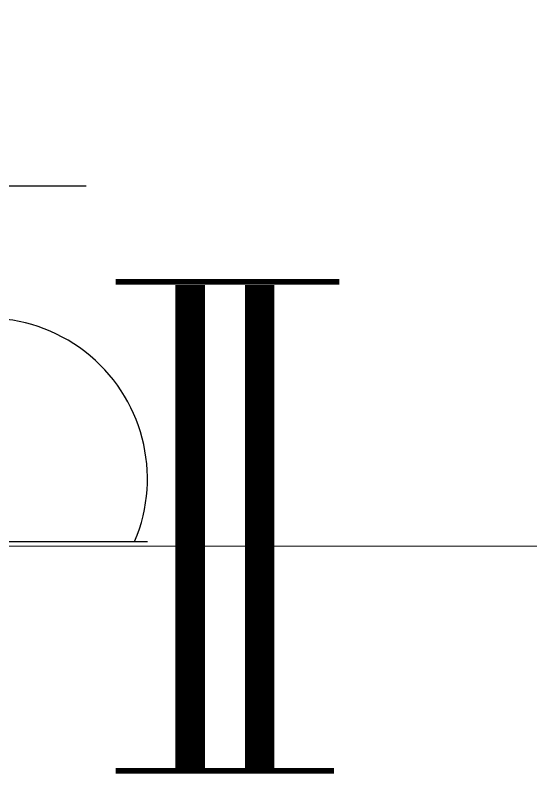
# Model space of a CAD drawing. Header units: inches. Extents: x 16928 to 514628, y -1471 to 241387.
# Drawn here: x 179865 to 180819, y 33765 to 35192 of the extents above; entities that cross this region are included whole.
import ezdxf

# ---------------------------------------------------------------- set-up
doc = ezdxf.new("R2010")
doc.units = ezdxf.units.IN
doc.header["$MEASUREMENT"] = 0
doc.layers.add('1', color=8, linetype='Continuous', lineweight=9)
for name, color, linetype in [('ELECT', 6, 'Continuous'), ('FITTING', 8, 'Continuous'), ('TB', 8, 'Continuous')]:
    doc.layers.add(name, color=color, linetype=linetype)

# ---------------------------------------------------------------- blocks, each defined once
blk = doc.blocks.new('13A SSO 300mm')
at = {"layer": 'ELECT', "color": 6}
for p, q in [((0, 413.8), (0, 904.4)), ((-184, 659.1), (184, 659.1)), ((-297.4, 0), (297.4, 0))]:
    blk.add_line(p, q, dxfattribs=at)
blk.add_arc((0, 116.3), 297.4, 336.9763, 203.0237, dxfattribs=at)

msp = doc.modelspace()

# ---------------------------------------------------------------- linework, layer by layer
at = {"layer": '1'}
msp.add_lwpolyline([(178862.4, 34208.6), (178862.4, 36708.6), (180862.4, 36708.6), (180862.4, 34208.6)], close=True, dxfattribs=at)
at = {"layer": 'FITTING', "color": 3}
for points, const_width in [([(180188.5, 33792.3), (180188.5, 34692.3)], 54.6), ([(180188.5, 33792.3), (180188.5, 34692.3)], 54.6), ([(180188.5, 33792.3), (180188.5, 34692.3)], 54.6), ([(180317.4, 33792.3), (180317.4, 34692.3)], 54.6), ([(180317.4, 33792.3), (180317.4, 34692.3)], 54.6), ([(180317.4, 33792.3), (180317.4, 34692.3)], 54.6), ([(180050.9, 34698.3), (180336, 34698.3)], 10.9), ([(180050.9, 34698.3), (180336, 34698.3)], 10.9), ([(180050.9, 34698.3), (180336, 34698.3)], 10.9), ([(180189.6, 34698.3), (180464.8, 34698.3)], 10.9), ([(180189.6, 34698.3), (180464.8, 34698.3)], 10.9), ([(180189.6, 34698.3), (180464.8, 34698.3)], 10.9), ([(180050.9, 33792.3), (180326.1, 33792.3)], 10.9), ([(180050.9, 33792.3), (180326.1, 33792.3)], 10.9), ([(180050.9, 33792.3), (180326.1, 33792.3)], 10.9), ([(180179.8, 33792.3), (180455, 33792.3)], 10.9), ([(180179.8, 33792.3), (180455, 33792.3)], 10.9), ([(180179.8, 33792.3), (180455, 33792.3)], 10.9)]:
    msp.add_lwpolyline(points, dxfattribs=dict(at, const_width=const_width))

# ---------------------------------------------------------------- block references
at = {"layer": 'TB', "color": 6, "linetype": 'Continuous'}
msp.add_blockref('13A SSO 300mm', (179812.1, 34217.2), dxfattribs=at)

doc.saveas('drawing.dxf')
